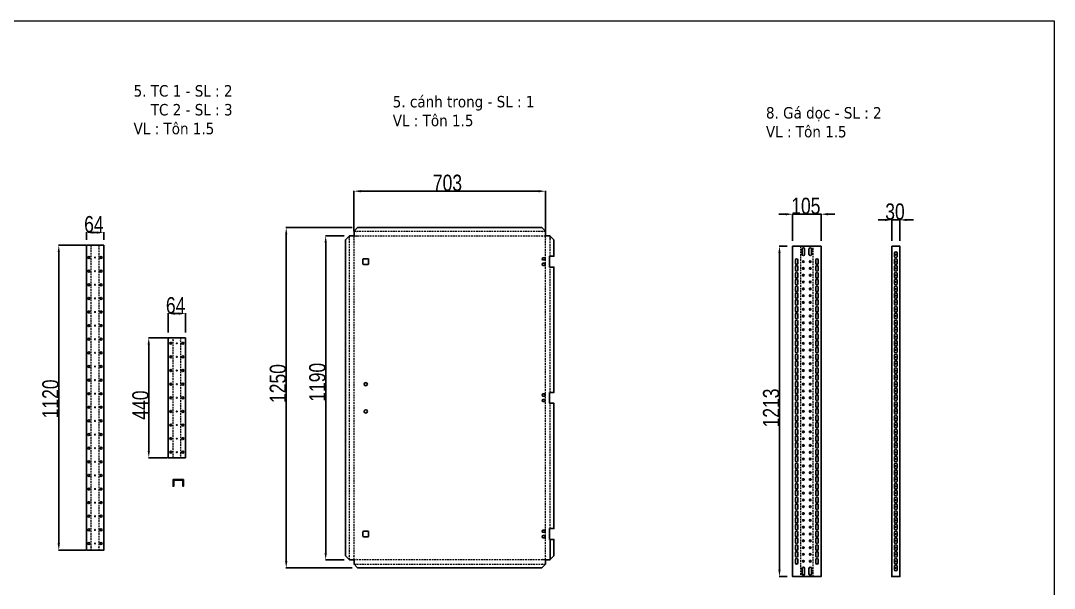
# Model space of a CAD drawing. Header units: inches. Extents: x 21 to 136330, y 8 to 58290.
# Drawn here: x 70465 to 74259, y 43167 to 45252 of the extents above; entities that cross this region are included whole.
import ezdxf
from ezdxf.enums import TextEntityAlignment as Align

# ---------------------------------------------------------------- set-up
doc = ezdxf.new("R2010")
doc.units = ezdxf.units.IN
doc.header["$MEASUREMENT"] = 0
doc.linetypes.add('HIDDEN', pattern=[9.525, 6.35, -3.175])
doc.layers.add('0 TĂNG CỨNG', color=7, linetype='Continuous', lineweight=15)
doc.layers.add('@.0.DM. NÉT ĐỨT', color=8, linetype='HIDDEN', lineweight=9)
doc.layers.add('@.0.DM. NÉT CHÍNH', color=7, linetype='Continuous')
doc.layers.add('@.DM. KÍCH THƯỚC', color=8, linetype='Continuous', transparency=0.2)
doc.layers.add('@.DM. KÍCH THƯỚC @ 1', color=8, linetype='Continuous', transparency=0.2)
doc.styles.add('ARIAL', font='arial.ttf')
doc.styles.add('Note Text (ISO)', font='tahoma.ttf')
doc.styles.add('roman', font='roman.shx', dxfattribs={"width": 0.8})
doc.styles.add('Tahoma (Input Text)', font='tahoma.ttf')
doc.dimstyles.new('Kích thước Duy Mạnh', dxfattribs={"dimtxt": 30, "dimasz": 25, "dimexe": 1.25, "dimexo": 20, "dimtad": 1, "dimdec": 1, "dimtxsty": 'roman', "dimcen": 2.5, "dimclrd": 8, "dimclre": 8, "dimclrt": 2, "dimadec": 0, "dimazin": 0, "dimtfac": 1, "dimtdec": 1, "dimtix": 1, "dimtmove": 0, "dimatfit": 3, "dimfxl": 1, "dimtfillclr": 1, "dimarcsym": 0})

# ---------------------------------------------------------------- blocks, each defined once
blk = doc.blocks.new('*D2358')
at = {"layer": '@.DM. KÍCH THƯỚC', "lineweight": -2, "transparency": 16777216}
for p, q in [((73273.5, 44541), (73248.5, 44541)), ((73298.5, 44541), (73323.5, 44541)), ((73323.5, 44541), (73378.2, 44541)), ((73403.2, 44541), (73378.2, 44541)), ((73428.2, 44541), (73453.2, 44541))]:
    blk.add_line(p, q, dxfattribs=at)
at = {"layer": '@.DM. KÍCH THƯỚC', "color": 8, "lineweight": -2, "transparency": 16777216}
for p, q in [((73298.5, 44443.5), (73298.5, 44542.2)), ((73403.2, 44443.5), (73403.2, 44542.2))]:
    blk.add_line(p, q, dxfattribs=at)
at = {"layer": '@.DM. KÍCH THƯỚC', "transparency": 16777216}
for points in [[(73273.5, 44545.1), (73273.5, 44536.8), (73298.5, 44541)], [(73428.2, 44545.1), (73428.2, 44536.8), (73403.2, 44541)]]:
    blk.add_solid(points, dxfattribs=at)
at = {"layer": 'Defpoints', "color": 0, "transparency": 16777216}
for p in [(73403.2, 44541), (73298.5, 44423.5), (73403.2, 44423.5)]:
    blk.add_point(p, dxfattribs=at)
at = {"layer": '@.DM. KÍCH THƯỚC', "color": 2, "transparency": 16777216, "insert": (73293.7, 44601.6), "char_height": 60, "attachment_point": 1, "style": 'roman'}
blk.add_mtext('105', dxfattribs=at)
blk = doc.blocks.new('*D2359')
at = {"layer": '@.DM. KÍCH THƯỚC', "color": 8, "lineweight": -2, "transparency": 16777216}
for p, q in [((73278.5, 44423.5), (73249.2, 44423.5)), ((73278.5, 43210.5), (73249.2, 43210.5))]:
    blk.add_line(p, q, dxfattribs=at)
at = {"layer": '@.DM. KÍCH THƯỚC', "lineweight": -2, "transparency": 16777216}
blk.add_line((73250.4, 43235.5), (73250.4, 44398.5), dxfattribs=at)
at = {"layer": '@.DM. KÍCH THƯỚC', "transparency": 16777216}
for points in [[(73246.3, 44398.5), (73254.6, 44398.5), (73250.4, 44423.5)], [(73246.3, 43235.5), (73254.6, 43235.5), (73250.4, 43210.5)]]:
    blk.add_solid(points, dxfattribs=at)
at = {"layer": 'Defpoints', "color": 0, "transparency": 16777216}
for p in [(73250.4, 44423.5), (73298.5, 44423.5), (73298.5, 43210.5)]:
    blk.add_point(p, dxfattribs=at)
at = {"layer": '@.DM. KÍCH THƯỚC', "color": 2, "transparency": 16777216, "insert": (73189.8, 43758.1), "char_height": 60, "attachment_point": 1, "rotation": 90, "style": 'roman'}
blk.add_mtext('1213', dxfattribs=at)
blk = doc.blocks.new('*D2360')
at = {"layer": '@.DM. KÍCH THƯỚC', "lineweight": -2, "transparency": 16777216}
for p, q in [((73637.6, 44520.1), (73612.6, 44520.1)), ((73692.6, 44520.1), (73662.6, 44520.1)), ((73717.6, 44520.1), (73742.6, 44520.1))]:
    blk.add_line(p, q, dxfattribs=at)
at = {"layer": '@.DM. KÍCH THƯỚC', "color": 8, "lineweight": -2, "transparency": 16777216}
for p, q in [((73662.6, 44443.5), (73662.6, 44521.3)), ((73692.6, 44443.5), (73692.6, 44521.3))]:
    blk.add_line(p, q, dxfattribs=at)
at = {"layer": '@.DM. KÍCH THƯỚC', "transparency": 16777216}
for points in [[(73637.6, 44524.3), (73637.6, 44515.9), (73662.6, 44520.1)], [(73717.6, 44524.3), (73717.6, 44515.9), (73692.6, 44520.1)]]:
    blk.add_solid(points, dxfattribs=at)
at = {"layer": 'Defpoints', "color": 0, "transparency": 16777216}
for p in [(73662.6, 44520.1), (73662.6, 44423.5), (73692.6, 44423.5)]:
    blk.add_point(p, dxfattribs=at)
at = {"layer": '@.DM. KÍCH THƯỚC', "color": 2, "transparency": 16777216, "insert": (73638.8, 44580.7), "char_height": 60, "attachment_point": 1, "style": 'roman'}
blk.add_mtext('30', dxfattribs=at)
blk = doc.blocks.new('KHUNG KT1')
at = {"color": 7}
blk.add_lwpolyline([(0, 0), (7128, 0), (7128, -5040), (0, -5040)], close=True, dxfattribs=at)
at = {"color": 1, "style": 'Tahoma (Input Text)', "flags": 8}
for tag, p in [('#01', (328.9, -4851.1)), ('#03', (1514.7, -4846.3)), ('#05', (2819, -4851.1)), ('#07', (4424, -4851.1)), ('#09', (5172.9, -4851.1)), ('#02', (189.8, -4995.1)), ('#04', (1755.3, -4995.1)), ('#06', (2727.8, -4995.1)), ('#08', (4382.7, -4995.1)), ('#10', (5172.9, -4995.1))]:
    blk.add_attdef(tag, p, '', height=60, dxfattribs=at)
blk.add_attdef('#11', text='', height=60, dxfattribs=at).set_placement((6996, -4961.6), align=Align.CENTER)
at = {"layer": '0 TĂNG CỨNG', "color": 1, "style": 'ARIAL'}
blk.add_attdef('#12', (852.8, -4987.6), '', height=60, dxfattribs=at)
blk = doc.blocks.new('*D2316')
at = {"layer": '@.DM. KÍCH THƯỚC', "color": 8, "lineweight": -2, "transparency": 16777216}
for p, q in [((71006.1, 44107), (71006.1, 44177.3)), ((71069.9, 44107), (71069.9, 44177.3))]:
    blk.add_line(p, q, dxfattribs=at)
at = {"layer": '@.DM. KÍCH THƯỚC', "lineweight": -2, "transparency": 16777216}
blk.add_line((71031.1, 44176.1), (71044.9, 44176.1), dxfattribs=at)
at = {"layer": '@.DM. KÍCH THƯỚC', "transparency": 16777216}
for points in [[(71031.1, 44180.3), (71031.1, 44171.9), (71006.1, 44176.1)], [(71044.9, 44180.3), (71044.9, 44171.9), (71069.9, 44176.1)]]:
    blk.add_solid(points, dxfattribs=at)
at = {"layer": 'Defpoints', "color": 0, "transparency": 16777216}
for p in [(71069.9, 44176.1), (71006.1, 44087), (71069.9, 44087)]:
    blk.add_point(p, dxfattribs=at)
at = {"layer": '@.DM. KÍCH THƯỚC', "color": 2, "transparency": 16777216, "insert": (70998, 44236.7), "char_height": 60, "attachment_point": 1, "style": 'roman'}
blk.add_mtext('64', dxfattribs=at)
blk = doc.blocks.new('*D2317')
at = {"layer": '@.DM. KÍCH THƯỚC', "color": 8, "lineweight": -2, "transparency": 16777216}
for p, q in [((70706, 44447), (70706, 44475)), ((70769.7, 44447), (70769.7, 44475))]:
    blk.add_line(p, q, dxfattribs=at)
at = {"layer": '@.DM. KÍCH THƯỚC', "lineweight": -2, "transparency": 16777216}
blk.add_line((70731, 44473.7), (70744.7, 44473.7), dxfattribs=at)
at = {"layer": '@.DM. KÍCH THƯỚC', "transparency": 16777216}
for points in [[(70731, 44477.9), (70731, 44469.6), (70706, 44473.7)], [(70744.7, 44477.9), (70744.7, 44469.6), (70769.7, 44473.7)]]:
    blk.add_solid(points, dxfattribs=at)
at = {"layer": 'Defpoints', "color": 0, "transparency": 16777216}
for p in [(70769.7, 44473.7), (70706, 44427), (70769.7, 44427)]:
    blk.add_point(p, dxfattribs=at)
at = {"layer": '@.DM. KÍCH THƯỚC', "color": 2, "transparency": 16777216, "insert": (70697.9, 44534.4), "char_height": 60, "attachment_point": 1, "style": 'roman'}
blk.add_mtext('64', dxfattribs=at)
blk = doc.blocks.new('*D2331')
at = {"layer": '@.DM. KÍCH THƯỚC', "color": 8, "lineweight": -2, "transparency": 16777216}
for p, q in [((70704.2, 44427), (70603.5, 44427)), ((70704.2, 43307), (70603.5, 43307))]:
    blk.add_line(p, q, dxfattribs=at)
at = {"layer": '@.DM. KÍCH THƯỚC', "lineweight": -2, "transparency": 16777216}
blk.add_line((70604.8, 43332), (70604.8, 44402), dxfattribs=at)
at = {"layer": '@.DM. KÍCH THƯỚC', "transparency": 16777216}
for points in [[(70600.6, 44402), (70608.9, 44402), (70604.8, 44427)], [(70600.6, 43332), (70608.9, 43332), (70604.8, 43307)]]:
    blk.add_solid(points, dxfattribs=at)
at = {"layer": 'Defpoints', "color": 0, "transparency": 16777216}
for p in [(70604.8, 44427), (70724.2, 44427), (70724.2, 43307)]:
    blk.add_point(p, dxfattribs=at)
at = {"layer": '@.DM. KÍCH THƯỚC', "color": 2, "transparency": 16777216, "insert": (70544.1, 43791.5), "char_height": 60, "attachment_point": 1, "rotation": 90, "style": 'roman'}
blk.add_mtext('1120', dxfattribs=at)
blk = doc.blocks.new('*D2332')
at = {"layer": '@.DM. KÍCH THƯỚC', "color": 8, "lineweight": -2, "transparency": 16777216}
for p, q in [((71004.3, 44087), (70933.9, 44087)), ((71004.3, 43647), (70933.9, 43647))]:
    blk.add_line(p, q, dxfattribs=at)
at = {"layer": '@.DM. KÍCH THƯỚC', "lineweight": -2, "transparency": 16777216}
blk.add_line((70935.1, 43672), (70935.1, 44062), dxfattribs=at)
at = {"layer": '@.DM. KÍCH THƯỚC', "transparency": 16777216}
for points in [[(70930.9, 44062), (70939.3, 44062), (70935.1, 44087)], [(70930.9, 43672), (70939.3, 43672), (70935.1, 43647)]]:
    blk.add_solid(points, dxfattribs=at)
at = {"layer": 'Defpoints', "color": 0, "transparency": 16777216}
for p in [(70935.1, 44087), (71024.3, 44087), (71024.3, 43647)]:
    blk.add_point(p, dxfattribs=at)
at = {"layer": '@.DM. KÍCH THƯỚC', "color": 2, "transparency": 16777216, "insert": (70874.5, 43786.7), "char_height": 60, "attachment_point": 1, "rotation": 90, "style": 'roman'}
blk.add_mtext('440', dxfattribs=at)
blk = doc.blocks.new('*U2069')
at = {"layer": '@.0.DM. NÉT CHÍNH', "color": 0}
for centre, radius in [((-22.4, 0), 3.5), ((0, 0), 1.5), ((22.4, 0), 3.5)]:
    blk.add_circle(centre, radius, dxfattribs=at)
blk = doc.blocks.new('*U2056')
at = {"layer": '@.0.DM. NÉT CHÍNH', "color": 0, "linetype": 'ByBlock', "lineweight": -2, "transparency": 16777216}
for p in [(0, 1050), (0, 1000), (0, 950), (0, 900), (0, 850), (0, 800), (0, 750), (0, 700), (0, 650), (0, 600), (0, 550), (0, 500), (0, 450), (0, 400), (0, 350), (0, 300), (0, 250), (0, 200), (0, 150), (0, 100), (0, 50), (0, 0)]:
    blk.add_blockref('*U2069', p, dxfattribs=at)
blk = doc.blocks.new('*U2005')
at = {"layer": '@.0.DM. NÉT CHÍNH', "color": 0}
for centre, radius in [((-22.4, 0), 3.5), ((0, 0), 1.5), ((22.4, 0), 3.5)]:
    blk.add_circle(centre, radius, dxfattribs=at)
blk = doc.blocks.new('*U2006')
at = {"layer": '@.0.DM. NÉT CHÍNH', "color": 0, "linetype": 'ByBlock', "lineweight": -2, "transparency": 16777216}
for p in [(0, 400), (0, 350), (0, 300), (0, 250), (0, 200), (0, 150), (0, 100), (0, 50), (0, 0)]:
    blk.add_blockref('*U2005', p, dxfattribs=at)
blk = doc.blocks.new('*U2072')
at = {"layer": '@.0.DM. NÉT CHÍNH', "color": 0}
for points in [[(-32.9, 6), (-32.9, -6, -1), (-41.9, -6), (-41.9, 6, -1)], [(41.9, 6, 1), (32.9, 6), (32.9, -6, 1), (41.9, -6)]]:
    blk.add_lwpolyline(points, format="xyb", close=True, dxfattribs=at)
for centre in [(-12.5, 0), (12.5, 0)]:
    blk.add_circle(centre, 3, dxfattribs=at)
blk = doc.blocks.new('*U2065')
at = {"layer": '@.0.DM. NÉT CHÍNH', "color": 0, "linetype": 'ByBlock', "lineweight": -2, "transparency": 16777216}
for p in [(0, 550), (0, 525), (0, 500), (0, 475), (0, 450), (0, 425), (0, 400), (0, 375), (0, 350), (0, 325), (0, 300), (0, 275), (0, 250), (0, 225), (0, 200), (0, 175), (0, 150), (0, 125), (0, 100), (0, 75), (0, 50), (0, 25), (0, 0)]:
    blk.add_blockref('*U2072', p, dxfattribs=at)
blk = doc.blocks.new('*U2066')
at = {"layer": '@.0.DM. NÉT CHÍNH', "color": 0}
for points in [[(-32.9, 6), (-32.9, -6, -1), (-41.9, -6), (-41.9, 6, -1)], [(41.9, 6, 1), (32.9, 6), (32.9, -6, 1), (41.9, -6)]]:
    blk.add_lwpolyline(points, format="xyb", close=True, dxfattribs=at)
for centre in [(-12.5, 0), (12.5, 0)]:
    blk.add_circle(centre, 3, dxfattribs=at)
blk = doc.blocks.new('*U2050')
at = {"layer": '@.0.DM. NÉT CHÍNH', "color": 0, "linetype": 'ByBlock', "lineweight": -2, "transparency": 16777216}
for p in [(0, 550), (0, 525), (0, 500), (0, 475), (0, 450), (0, 425), (0, 400), (0, 375), (0, 350), (0, 325), (0, 300), (0, 275), (0, 250), (0, 225), (0, 200), (0, 175), (0, 150), (0, 125), (0, 100), (0, 75), (0, 50), (0, 25), (0, 0)]:
    blk.add_blockref('*U2066', p, dxfattribs=at)
blk = doc.blocks.new('*U2104')
at = {"layer": '@.0.DM. NÉT CHÍNH', "color": 51}
blk.add_lwpolyline([(4.5, 6), (4.5, -6, -1), (-4.5, -6), (-4.5, 6, -1)], format="xyb", close=True, dxfattribs=at)
at = {"layer": '@.0.DM. NÉT CHÍNH', "color": 1}
blk.add_point((0, 0), dxfattribs=at)
blk = doc.blocks.new('*U2105')
at = {"layer": '@.0.DM. NÉT CHÍNH', "color": 0, "linetype": 'ByBlock', "lineweight": -2, "transparency": 16777216}
for p in [(0, 575), (0, 550), (0, 525), (0, 500), (0, 475), (0, 450), (0, 425), (0, 400), (0, 375), (0, 350), (0, 325), (0, 300), (0, 275), (0, 250), (0, 225), (0, 200), (0, 175), (0, 150), (0, 125), (0, 100), (0, 75), (0, 50), (0, 25), (0, 0)]:
    blk.add_blockref('*U2104', p, dxfattribs=at)
blk = doc.blocks.new('*U2070')
at = {"layer": '@.0.DM. NÉT CHÍNH', "color": 51}
blk.add_lwpolyline([(4.5, 6), (4.5, -6, -1), (-4.5, -6), (-4.5, 6, -1)], format="xyb", close=True, dxfattribs=at)
at = {"layer": '@.0.DM. NÉT CHÍNH', "color": 1}
blk.add_point((0, 0), dxfattribs=at)
blk = doc.blocks.new('*U2071')
at = {"layer": '@.0.DM. NÉT CHÍNH', "color": 0, "linetype": 'ByBlock', "lineweight": -2, "transparency": 16777216}
for p in [(0, 575), (0, 550), (0, 525), (0, 500), (0, 475), (0, 450), (0, 425), (0, 400), (0, 375), (0, 350), (0, 325), (0, 300), (0, 275), (0, 250), (0, 225), (0, 200), (0, 175), (0, 150), (0, 125), (0, 100), (0, 75), (0, 50), (0, 25), (0, 0)]:
    blk.add_blockref('*U2070', p, dxfattribs=at)
blk = doc.blocks.new('*D2306')
at = {"layer": '@.DM. KÍCH THƯỚC', "color": 8, "lineweight": -2, "transparency": 16777216}
for p, q in [((71652.4, 44462), (71583.3, 44462)), ((71652.4, 43272), (71583.3, 43272))]:
    blk.add_line(p, q, dxfattribs=at)
at = {"layer": '@.DM. KÍCH THƯỚC', "lineweight": -2, "transparency": 16777216}
blk.add_line((71584.6, 44437), (71584.6, 43297), dxfattribs=at)
at = {"layer": '@.DM. KÍCH THƯỚC', "transparency": 16777216}
for points in [[(71580.4, 44437), (71588.8, 44437), (71584.6, 44462)], [(71580.4, 43297), (71588.8, 43297), (71584.6, 43272)]]:
    blk.add_solid(points, dxfattribs=at)
at = {"layer": 'Defpoints', "color": 0, "transparency": 16777216}
for p in [(71672.4, 44462), (71584.6, 43272), (71672.4, 43272)]:
    blk.add_point(p, dxfattribs=at)
at = {"layer": '@.DM. KÍCH THƯỚC', "color": 2, "transparency": 16777216, "insert": (71524, 43852.5), "char_height": 60, "attachment_point": 1, "rotation": 90, "style": 'roman'}
blk.add_mtext('1190', dxfattribs=at)
blk = doc.blocks.new('*D2307')
at = {"layer": '@.DM. KÍCH THƯỚC', "color": 8, "lineweight": -2, "transparency": 16777216}
for p, q in [((71681.9, 44491.7), (71438.4, 44491.7)), ((71681.9, 43242.2), (71438.4, 43242.2))]:
    blk.add_line(p, q, dxfattribs=at)
at = {"layer": '@.DM. KÍCH THƯỚC', "lineweight": -2, "transparency": 16777216}
blk.add_line((71439.7, 44466.7), (71439.7, 43267.2), dxfattribs=at)
at = {"layer": '@.DM. KÍCH THƯỚC', "transparency": 16777216}
for points in [[(71435.5, 44466.7), (71443.8, 44466.7), (71439.7, 44491.7)], [(71435.5, 43267.2), (71443.8, 43267.2), (71439.7, 43242.2)]]:
    blk.add_solid(points, dxfattribs=at)
at = {"layer": 'Defpoints', "color": 0, "transparency": 16777216}
for p in [(71701.9, 44491.7), (71439.7, 43242.2), (71701.9, 43242.2)]:
    blk.add_point(p, dxfattribs=at)
at = {"layer": '@.DM. KÍCH THƯỚC', "color": 2, "transparency": 16777216, "insert": (71379, 43847.9), "char_height": 60, "attachment_point": 1, "rotation": 90, "style": 'roman'}
blk.add_mtext('1250', dxfattribs=at)
blk = doc.blocks.new('*D2309')
at = {"layer": '@.DM. KÍCH THƯỚC', "color": 8, "lineweight": -2, "transparency": 16777216}
for p, q in [((71688.1, 44479), (71688.1, 44626.8)), ((72391.5, 44479), (72391.5, 44626.8))]:
    blk.add_line(p, q, dxfattribs=at)
at = {"layer": '@.DM. KÍCH THƯỚC', "lineweight": -2, "transparency": 16777216}
blk.add_line((71713.1, 44625.5), (72366.5, 44625.5), dxfattribs=at)
at = {"layer": '@.DM. KÍCH THƯỚC', "transparency": 16777216}
for points in [[(71713.1, 44629.7), (71713.1, 44621.4), (71688.1, 44625.5)], [(72366.5, 44629.7), (72366.5, 44621.4), (72391.5, 44625.5)]]:
    blk.add_solid(points, dxfattribs=at)
at = {"layer": 'Defpoints', "color": 0, "transparency": 16777216}
for p in [(72391.5, 44625.5), (71688.1, 44459), (72391.5, 44459)]:
    blk.add_point(p, dxfattribs=at)
at = {"layer": '@.DM. KÍCH THƯỚC', "color": 2, "transparency": 16777216, "insert": (71978.1, 44686.2), "char_height": 60, "attachment_point": 1, "style": 'roman'}
blk.add_mtext('703', dxfattribs=at)

msp = doc.modelspace()

# ---------------------------------------------------------------- linework, layer by layer
at = {"layer": '@.0.DM. NÉT CHÍNH', "color": 1}
for p, q in [((71699.2546, 44478.0415), (71697.7546, 44478.0415)), ((72380.4085, 44478.0415), (72381.9085, 44478.0415)), ((71670.7422, 44451.4008), (71670.7422, 44449.9008)), ((71688.1351, 44451.4008), (71688.1351, 44449.9008)), ((71699.2546, 44460.6486), (71697.7546, 44460.6486)), ((72380.4085, 44460.6486), (72381.9085, 44460.6486)), ((72391.528, 44451.4008), (72391.528, 44449.9008)), ((72408.9209, 44451.4008), (72408.9209, 44449.9008)), ((70724.1587, 44417.9327), (70724.1587, 44416.4327)), ((70751.5516, 44417.9327), (70751.5516, 44416.4327)), ((71024.3263, 44077.9327), (71024.3263, 44076.4327)), ((71051.7193, 44077.9327), (71051.7193, 44076.4327)), ((71024.3263, 43655.9716), (71024.3263, 43657.4716)), ((71051.7193, 43655.9716), (71051.7193, 43657.4716)), ((70724.1587, 43315.9716), (70724.1587, 43317.4716)), ((70751.5516, 43315.9716), (70751.5516, 43317.4716)), ((71670.7422, 43282.5035), (71670.7422, 43284.0035)), ((71688.1351, 43282.5035), (71688.1351, 43284.0035)), ((71699.2546, 43273.2557), (71697.7546, 43273.2557)), ((72380.4085, 43273.2557), (72381.9085, 43273.2557)), ((72391.528, 43282.5035), (72391.528, 43284.0035)), ((72408.9209, 43282.5035), (72408.9209, 43284.0035)), ((71699.2546, 43255.8628), (71697.7546, 43255.8628)), ((72380.4085, 43255.8628), (72381.9085, 43255.8628))]:
    msp.add_line(p, q, dxfattribs=at)
at = {"layer": '@.0.DM. NÉT CHÍNH'}
for p, q in [((71688.5316, 44461.8882), (71688.5316, 44460.6486)), ((72391.1316, 44461.8882), (72391.1316, 44460.6486)), ((72408.9209, 43273.1769), (72408.9209, 43346.9522)), ((71688.5316, 43272.0161), (71688.5316, 43273.2557)), ((72391.1316, 43272.0161), (72391.1316, 43273.2557))]:
    msp.add_line(p, q, dxfattribs=at)
for points in [[(72406.7245, 43886.9522), (72406.7245, 43846.9522), (72422.6174, 43846.9522), (72422.6174, 43386.9522), (72406.7245, 43386.9522), (72406.7245, 43346.9522), (72422.6174, 43346.9522), (72422.6174, 43287.0229), (72407.5467, 43271.9522), (72391.1316, 43271.9522), (72391.1316, 43255.537), (72377.7608, 43242.1663), (71701.9023, 43242.1663), (71688.5316, 43255.537), (71688.5316, 43271.9522), (71672.1164, 43271.9522), (71657.0457, 43287.0229), (71657.0457, 44446.8814), (71672.1164, 44461.9522), (71688.5316, 44461.9522), (71688.5316, 44478.3673), (71701.9023, 44491.738), (72377.7608, 44491.738), (72391.1316, 44478.3673), (72391.1316, 44461.9522), (72407.5467, 44461.9522), (72422.6174, 44446.8814), (72422.6174, 44386.9522), (72406.7245, 44386.9522), (72406.7245, 44346.9522), (72422.6174, 44346.9522), (72422.6174, 43886.9522)], [(73298.4591, 44423.4522), (73403.245, 44423.4522), (73403.245, 43210.4522), (73298.4591, 43210.4522)], [(73662.6181, 44423.4522), (73692.6181, 44423.4522), (73692.6181, 43210.4522), (73662.6181, 43210.4522)]]:
    msp.add_lwpolyline(points, close=True, dxfattribs=at)
at = {"layer": '@.0.DM. NÉT CHÍNH', "color": 0}
for points in [[(70705.9622, 43306.9522), (70769.7481, 43306.9522), (70769.7481, 44426.9522), (70705.9622, 44426.9522)], [(71006.1299, 43646.9522), (71069.9157, 43646.9522), (71069.9157, 44086.9522), (71006.1299, 44086.9522)], [(71062.14, 43566.5027), (71024.64, 43566.5027), (71024.64, 43542.1277), (71026.515, 43542.1277), (71026.515, 43564.6277), (71060.265, 43564.6277), (71060.265, 43542.1277), (71062.14, 43542.1277)]]:
    msp.add_lwpolyline(points, close=True, dxfattribs=at)
at = {"layer": '@.0.DM. NÉT CHÍNH'}
for points in [[(73333.852, 44393.4522), (73333.852, 44413.4522, -1), (73342.852, 44413.4522), (73342.852, 44393.4522, -1)], [(73367.852, 44413.4522), (73367.852, 44393.4522, -1), (73358.852, 44393.4522), (73358.852, 44413.4522, -1)], [(73333.852, 43220.4522), (73333.852, 43240.4522, -1), (73342.852, 43240.4522), (73342.852, 43220.4522, -1)], [(73367.852, 43240.4522), (73367.852, 43220.4522, -1), (73358.852, 43220.4522), (73358.852, 43240.4522, -1)]]:
    msp.add_lwpolyline(points, format="xyb", close=True, dxfattribs=at)
at = {"layer": '@.0.DM. NÉT CHÍNH', "color": 2}
for points in [[(71724.3316, 44377.4522), (71739.3316, 44377.4522, -0.414213562), (71742.3316, 44374.4522), (71742.3316, 44359.4522, -0.414213562), (71739.3316, 44356.4522), (71724.3316, 44356.4522, -0.414213562), (71721.3316, 44359.4522), (71721.3316, 44374.4522, -0.414213562)], [(72386.3316, 44372.9522, 1), (72386.3316, 44380.9522), (72383.3316, 44380.9522, 1), (72383.3316, 44372.9522)], [(72386.3316, 44352.9522, 1), (72386.3316, 44360.9522), (72383.3316, 44360.9522, 1), (72383.3316, 44352.9522)], [(72386.3316, 43872.9522, 1), (72386.3316, 43880.9522), (72383.3316, 43880.9522, 1), (72383.3316, 43872.9522)], [(72386.3316, 43852.9522, 1), (72386.3316, 43860.9522), (72383.3316, 43860.9522, 1), (72383.3316, 43852.9522)], [(71724.3316, 43377.4522), (71739.3316, 43377.4522, -0.414213562), (71742.3316, 43374.4522), (71742.3316, 43359.4522, -0.414213562), (71739.3316, 43356.4522), (71724.3316, 43356.4522, -0.414213562), (71721.3316, 43359.4522), (71721.3316, 43374.4522, -0.414213562)], [(72386.3316, 43372.9522, 1), (72386.3316, 43380.9522), (72383.3316, 43380.9522, 1), (72383.3316, 43372.9522)], [(72386.3316, 43352.9522, 1), (72386.3316, 43360.9522), (72383.3316, 43360.9522, 1), (72383.3316, 43352.9522)]]:
    msp.add_lwpolyline(points, format="xyb", close=True, dxfattribs=at)
for centre in [(71731.8316, 43916.9522), (71731.8316, 43816.9522)]:
    msp.add_circle(centre, 6, dxfattribs=at)
at = {"layer": '@.0.DM. NÉT CHÍNH', "color": 0}
for centre, radius in [((71015.8799, 43666.9522), 3.5), ((71038.0228, 43666.9522), 1.5), ((71060.1657, 43666.9522), 3.5)]:
    msp.add_circle(centre, radius, dxfattribs=at)
at = {"layer": '@.0.DM. NÉT ĐỨT'}
for p, q in [((72390.4462, 44478.0415), (71689.2169, 44478.0415)), ((71670.7422, 44460.7275), (71670.7422, 43273.1769)), ((72408.9209, 44386.9522), (72408.9209, 44460.7275)), ((70724.1587, 43306.9522), (70724.1587, 44426.9522)), ((70751.5516, 44426.9522), (70751.5516, 43306.9522)), ((73327.1556, 44423.4522), (73327.1556, 43210.4522)), ((73374.5485, 43210.4522), (73374.5485, 44423.4522)), ((72408.9209, 43886.9522), (72408.9209, 44346.9522)), ((71024.3263, 43646.9522), (71024.3263, 44086.9522)), ((71051.7193, 44086.9522), (71051.7193, 43646.9522)), ((72408.9209, 43386.9522), (72408.9209, 43846.9522)), ((71689.2169, 43255.8628), (72390.4462, 43255.8628))]:
    msp.add_line(p, q, dxfattribs=at)
msp.add_lwpolyline([(72391.528, 43273.2557), (72391.528, 44460.6486), (71688.1351, 44460.6486), (71688.1351, 43273.2557)], close=True, dxfattribs=at)

# ---------------------------------------------------------------- block references
at = {"layer": '0 TĂNG CỨNG', "color": 1, "xscale": 0.8792977987369557, "yscale": 0.8792977987369557, "zscale": 0.8792977987369557}
msp.add_blockref('KHUNG KT1', (67991.86, 45251.6693), dxfattribs=at)
at = {"layer": '@.0.DM. NÉT CHÍNH', "color": 0}
for name, p in [('*U2105', (73677.6181, 43816.9522)), ('*U2056', (70737.8551, 43331.9522)), ('*U2065', (73350.852, 43816.9522)), ('*U2006', (71038.0228, 43666.9522))]:
    msp.add_blockref(name, p, dxfattribs=at)
at = {"layer": '@.0.DM. NÉT CHÍNH', "color": 0, "xscale": -1, "rotation": 180}
for name, p in [('*U2050', (73350.852, 43816.9522)), ('*U2071', (73677.6181, 43816.9522))]:
    msp.add_blockref(name, p, dxfattribs=at)

# ---------------------------------------------------------------- texts
at = {"layer": '@.0.DM. NÉT CHÍNH', "color": 2, "char_height": 41.999999, "width": 551.411705, "attachment_point": 1, "line_spacing_factor": 0.987884, "style": 'Note Text (ISO)'}
for s, insert in [('\\fTahoma|b0|i0;5. TC 1 - SL : 2 \\P\\fTahoma|b0|i0;    TC 2 - SL : 3\\P\\fTahoma|b0|i0;VL : Tôn 1.5\\P', (70879.3867, 45014.9251)), ('\\fTahoma|b0|i0;5. cánh trong - SL : 1\\P\\fTahoma|b0|i0;VL : Tôn 1.5\\P', (71830.8133, 44975.2988)), ('\\fTahoma|b0|i0;8. Gá dọc - SL : 2\\P\\fTahoma|b0|i0;VL : Tôn 1.5\\P', (73200.7976, 44934.4063))]:
    msp.add_mtext(s, dxfattribs=dict(at, insert=insert))

# ---------------------------------------------------------------- dimensions: what is measured, and where the dimension line sits
at = {"layer": '@.DM. KÍCH THƯỚC @ 1', "color": 0}
for base, p1, p2, angle, override, picture, middle in [((72391.528, 44625.5421), (71688.1351, 44458.9522), (72391.528, 44458.9522), 180, {"dimscale": 1, "dimtxt": 60, "dimdec": 0, "dimclrd": 256, "dimtdec": 0, "dimtix": 1, "dimtofl": 0, "dimtmove": 0, "dimatfit": 1}, '*D2309', (72039.8316, 44625.5421)), ((73662.6181, 44520.0919), (73692.6181, 44423.4522), (73662.6181, 44423.4522), 180, {"dimscale": 1, "dimtxt": 60, "dimdec": 0, "dimclrd": 256, "dimtdec": 0, "dimtix": 1, "dimtofl": 1, "dimtmove": 0, "dimatfit": 1}, '*D2360', (73677.6181, 44520.0919)), ((70769.7481, 44473.726), (70705.9622, 44426.9522), (70769.7481, 44426.9522), 180, {"dimscale": 1, "dimtxt": 60, "dimdec": 0, "dimclrd": 256, "dimtdec": 0, "dimtix": 1, "dimtofl": 1, "dimtmove": 0, "dimatfit": 1}, '*D2317', (70737.8551, 44473.726)), ((71439.6578, 43242.1663), (71701.9023, 44491.738), (71701.9023, 43242.1663), 270, {"dimscale": 1, "dimtxt": 60, "dimdec": 0, "dimclrd": 256, "dimtdec": 0, "dimtix": 1, "dimtofl": 0, "dimtmove": 0, "dimatfit": 1}, '*D2307', (71439.6578, 43927.9019)), ((71584.5878, 43271.9522), (71672.4386, 44461.9522), (71672.4386, 43271.9522), 90, {"dimscale": 1, "dimtxt": 60, "dimdec": 0, "dimclrd": 256, "dimtdec": 0, "dimtix": 1, "dimtofl": 0, "dimtmove": 0, "dimatfit": 1}, '*D2306', (71584.5878, 43927.9019)), ((70604.763, 44426.9522), (70724.1587, 43306.9522), (70724.1587, 44426.9522), 90, {"dimscale": 1, "dimtxt": 60, "dimdec": 0, "dimclrd": 256, "dimtdec": 0, "dimtix": 1, "dimtofl": 0, "dimtmove": 0, "dimatfit": 1}, '*D2331', (70604.763, 43866.9522)), ((73250.4217, 44423.4522), (73298.4591, 43210.4522), (73298.4591, 44423.4522), 90, {"dimscale": 1, "dimtxt": 60, "dimdec": 0, "dimclrd": 256, "dimtdec": 0, "dimtix": 1, "dimtofl": 0, "dimtmove": 0, "dimatfit": 1}, '*D2359', (73250.4217, 43833.5647)), ((71069.9157, 44176.092), (71006.1299, 44086.9522), (71069.9157, 44086.9522), 180, {"dimscale": 1, "dimtxt": 60, "dimdec": 0, "dimclrd": 256, "dimtdec": 0, "dimtix": 1, "dimtofl": 1, "dimtmove": 0, "dimatfit": 1}, '*D2316', (71038.0228, 44176.092)), ((70935.1103, 44086.9522), (71024.3263, 43646.9522), (71024.3263, 44086.9522), 90, {"dimscale": 1, "dimtxt": 60, "dimdec": 0, "dimclrd": 256, "dimtdec": 0, "dimtix": 1, "dimtofl": 0, "dimtmove": 0, "dimatfit": 1}, '*D2332', (70935.1103, 43848.458))]:
    dim = msp.add_linear_dim(base=base, p1=p1, p2=p2, angle=angle, dimstyle='Kích thước Duy Mạnh', override=override, dxfattribs=at)
    dim.commit()
    dim.dimension.update_dxf_attribs({"geometry": picture, "text_midpoint": middle, "dimtype": 128})
dim = msp.add_linear_dim(base=(73403.245, 44540.9737), p1=(73298.4591, 44423.4522), p2=(73403.245, 44423.4522), dimstyle='Kích thước Duy Mạnh', override={"dimscale": 1, "dimtxt": 60, "dimdec": 0, "dimclrd": 256, "dimtdec": 0, "dimtix": 1, "dimtofl": 0, "dimtmove": 0, "dimatfit": 1}, dxfattribs=at)
dim.commit()
dim.dimension.update_dxf_attribs({"geometry": '*D2358', "text_midpoint": (73350.852, 44540.9737), "dimtype": 128})

doc.saveas('drawing.dxf')
